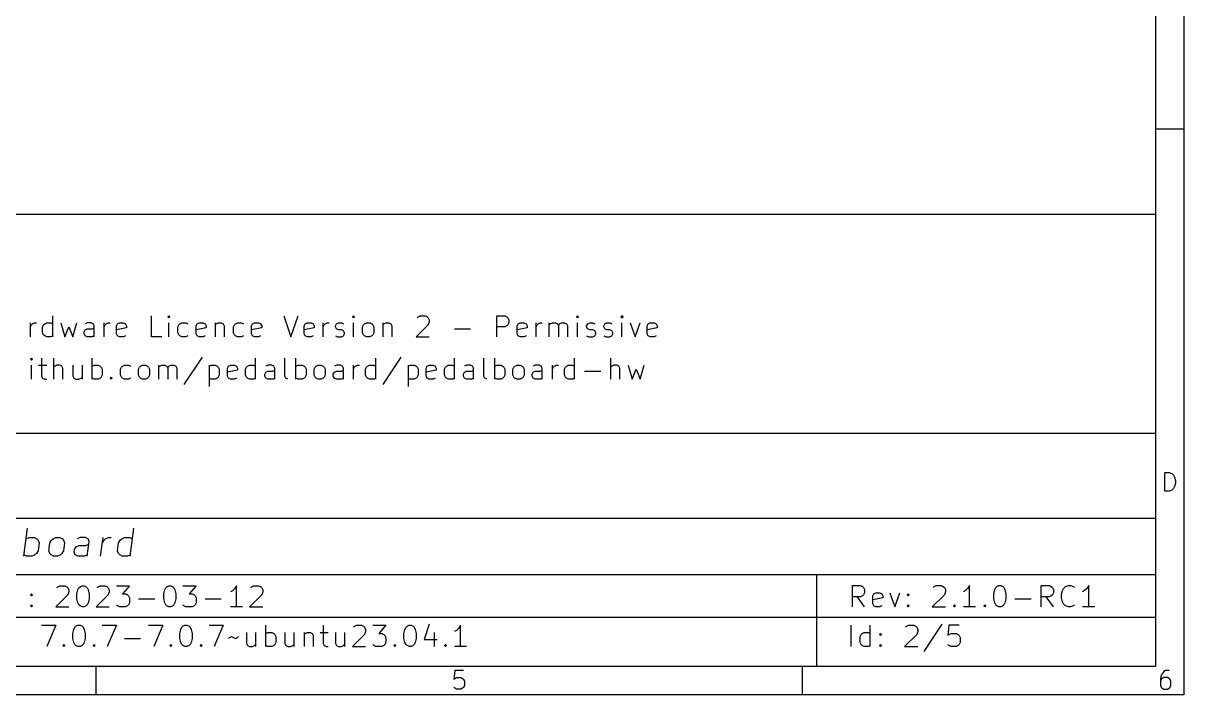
# Model space of a CAD drawing. Extents: x 0.4 to 11.3, y -7.9 to -0.4.
# Drawn here: x 8.066 to 11.299, y -7.874 to -6.004 of the extents above; entities that cross this region are included whole.
import ezdxf

# ---------------------------------------------------------------- set-up
doc = ezdxf.new("R2010")
doc.units = 0
doc.header["$MEASUREMENT"] = 0
doc.layers.add('RED2', color=1, linetype='CONTINUOUS')

msp = doc.modelspace()

# ---------------------------------------------------------------- linework, layer by layer
at = {"layer": 'RED2', "linetype": 'CONTINUOUS'}
for p, q in [((11.2993, -0.393701), (11.2993, -7.8743)), ((11.2206, -0.472441), (11.2206, -7.79556)), ((11.2993, -6.29921), (11.2206, -6.29921)), ((6.96859, -6.53572), (11.2206, -6.53572)), ((11.2206, -6.53572), (11.2206, -7.79556)), ((8.14794, -6.87769), (8.14794, -6.81863)), ((8.42353, -6.87769), (8.42353, -6.81863)), ((8.47134, -6.81863), (8.46853, -6.82144)), ((8.46853, -6.82144), (8.47134, -6.82426)), ((8.47415, -6.82144), (8.47134, -6.81863)), ((8.47134, -6.81863), (8.47134, -6.82426)), ((8.47134, -6.82426), (8.47415, -6.82144)), ((8.79192, -6.81863), (8.81161, -6.87769)), ((8.81161, -6.87769), (8.83129, -6.81863)), ((8.98596, -6.81863), (8.98315, -6.82144)), ((8.98315, -6.82144), (8.98596, -6.82426)), ((8.98877, -6.82144), (8.98596, -6.81863)), ((8.98596, -6.81863), (8.98596, -6.82426)), ((8.98596, -6.82426), (8.98877, -6.82144)), ((9.16313, -6.82426), (9.16594, -6.82144)), ((9.16594, -6.82144), (9.17156, -6.81863)), ((9.17156, -6.81863), (9.18562, -6.81863)), ((9.18562, -6.81863), (9.19125, -6.82144)), ((9.19125, -6.82144), (9.19406, -6.82426)), ((9.38529, -6.87769), (9.38529, -6.81863)), ((9.38529, -6.81863), (9.40778, -6.81863)), ((9.40778, -6.81863), (9.41341, -6.82144)), ((9.41341, -6.82144), (9.41622, -6.82426)), ((9.61026, -6.81863), (9.60745, -6.82144)), ((9.60745, -6.82144), (9.61026, -6.82426)), ((9.61307, -6.82144), (9.61026, -6.81863)), ((9.61026, -6.81863), (9.61026, -6.82426)), ((9.61026, -6.82426), (9.61307, -6.82144)), ((9.734, -6.81863), (9.73119, -6.82144)), ((9.73119, -6.82144), (9.734, -6.82426)), ((9.73681, -6.82144), (9.734, -6.81863)), ((9.734, -6.81863), (9.734, -6.82426)), ((9.734, -6.82426), (9.73681, -6.82144)), ((8.08607, -6.87769), (8.08607, -6.83832)), ((8.08607, -6.84957), (8.08889, -6.84394)), ((8.08889, -6.84394), (8.0917, -6.84113)), ((8.0917, -6.84113), (8.09732, -6.83832)), ((8.09732, -6.83832), (8.10295, -6.83832)), ((8.11982, -6.84957), (8.12263, -6.84394)), ((8.11982, -6.86644), (8.11982, -6.84957)), ((8.12263, -6.84394), (8.12544, -6.84113)), ((8.12544, -6.84113), (8.13107, -6.83832)), ((8.13107, -6.83832), (8.14232, -6.83832)), ((8.14232, -6.83832), (8.14794, -6.84113)), ((8.17044, -6.83832), (8.18169, -6.87769)), ((8.18169, -6.87769), (8.19294, -6.84957)), ((8.19294, -6.84957), (8.20419, -6.87769)), ((8.20419, -6.87769), (8.21543, -6.83832)), ((8.24356, -6.83832), (8.23793, -6.84113)), ((8.23793, -6.858), (8.24356, -6.85519)), ((8.2548, -6.83832), (8.24356, -6.83832)), ((8.24356, -6.85519), (8.25761, -6.85519)), ((8.26043, -6.84113), (8.2548, -6.83832)), ((8.25761, -6.85519), (8.26324, -6.85238)), ((8.26324, -6.84676), (8.26043, -6.84113)), ((8.26324, -6.87769), (8.26324, -6.84676)), ((8.29136, -6.87769), (8.29136, -6.83832)), ((8.29136, -6.84957), (8.29417, -6.84394)), ((8.29417, -6.84394), (8.29698, -6.84113)), ((8.29698, -6.84113), (8.30261, -6.83832)), ((8.30261, -6.83832), (8.30823, -6.83832)), ((8.32511, -6.84676), (8.32792, -6.84113)), ((8.32511, -6.86925), (8.32511, -6.84676)), ((8.35323, -6.85238), (8.32511, -6.858)), ((8.32792, -6.84113), (8.33354, -6.83832)), ((8.33354, -6.83832), (8.34479, -6.83832)), ((8.34479, -6.83832), (8.35041, -6.84113)), ((8.35041, -6.84113), (8.35323, -6.84676)), ((8.35323, -6.84676), (8.35323, -6.85238)), ((8.47134, -6.87769), (8.47134, -6.83832)), ((8.49665, -6.84957), (8.49946, -6.84394)), ((8.49665, -6.86644), (8.49665, -6.84957)), ((8.49946, -6.84394), (8.50227, -6.84113)), ((8.50227, -6.84113), (8.5079, -6.83832)), ((8.5079, -6.83832), (8.51915, -6.83832)), ((8.51915, -6.83832), (8.52477, -6.84113)), ((8.54727, -6.84676), (8.55008, -6.84113)), ((8.54727, -6.86925), (8.54727, -6.84676)), ((8.57539, -6.85238), (8.54727, -6.858)), ((8.55008, -6.84113), (8.5557, -6.83832)), ((8.5557, -6.83832), (8.56695, -6.83832)), ((8.56695, -6.83832), (8.57257, -6.84113)), ((8.57257, -6.84113), (8.57539, -6.84676)), ((8.57539, -6.84676), (8.57539, -6.85238)), ((8.6007, -6.83832), (8.6007, -6.87769)), ((8.6007, -6.84394), (8.60351, -6.84113)), ((8.60351, -6.84113), (8.60913, -6.83832)), ((8.60913, -6.83832), (8.61757, -6.83832)), ((8.61757, -6.83832), (8.62319, -6.84113)), ((8.62319, -6.84113), (8.62601, -6.84676)), ((8.62601, -6.84676), (8.62601, -6.87769)), ((8.65131, -6.84957), (8.65413, -6.84394)), ((8.65131, -6.86644), (8.65131, -6.84957)), ((8.65413, -6.84394), (8.65694, -6.84113)), ((8.65694, -6.84113), (8.66256, -6.83832)), ((8.66256, -6.83832), (8.67381, -6.83832)), ((8.67381, -6.83832), (8.67944, -6.84113)), ((8.70193, -6.84676), (8.70474, -6.84113)), ((8.70193, -6.86925), (8.70193, -6.84676)), ((8.73006, -6.85238), (8.70193, -6.858)), ((8.70474, -6.84113), (8.71037, -6.83832)), ((8.71037, -6.83832), (8.72162, -6.83832)), ((8.72162, -6.83832), (8.72724, -6.84113)), ((8.72724, -6.84113), (8.73006, -6.84676)), ((8.73006, -6.84676), (8.73006, -6.85238)), ((8.84817, -6.84676), (8.85098, -6.84113)), ((8.84817, -6.86925), (8.84817, -6.84676)), ((8.87629, -6.85238), (8.84817, -6.858)), ((8.85098, -6.84113), (8.8566, -6.83832)), ((8.8566, -6.83832), (8.86785, -6.83832)), ((8.86785, -6.83832), (8.87347, -6.84113)), ((8.87347, -6.84113), (8.87629, -6.84676)), ((8.87629, -6.84676), (8.87629, -6.85238)), ((8.90159, -6.87769), (8.90159, -6.83832)), ((8.90159, -6.84957), (8.90441, -6.84394)), ((8.90441, -6.84394), (8.90722, -6.84113)), ((8.90722, -6.84113), (8.91284, -6.83832)), ((8.91284, -6.83832), (8.91847, -6.83832)), ((8.93534, -6.84676), (8.93815, -6.84113)), ((8.93534, -6.84957), (8.93534, -6.84676)), ((8.93815, -6.85519), (8.93534, -6.84957)), ((8.93815, -6.84113), (8.94378, -6.83832)), ((8.94378, -6.858), (8.93815, -6.85519)), ((8.94378, -6.83832), (8.95221, -6.83832)), ((8.95221, -6.83832), (8.95784, -6.84113)), ((8.98596, -6.87769), (8.98596, -6.83832)), ((9.01127, -6.84957), (9.01408, -6.84394)), ((9.01127, -6.86644), (9.01127, -6.84957)), ((9.01408, -6.84394), (9.01689, -6.84113)), ((9.01689, -6.84113), (9.02252, -6.83832)), ((9.02252, -6.83832), (9.03096, -6.83832)), ((9.03096, -6.83832), (9.03658, -6.84113)), ((9.03658, -6.84113), (9.03939, -6.84394)), ((9.03939, -6.84394), (9.0422, -6.84957)), ((9.0422, -6.84957), (9.0422, -6.86644)), ((9.06751, -6.83832), (9.06751, -6.87769)), ((9.06751, -6.84394), (9.07032, -6.84113)), ((9.07032, -6.84113), (9.07595, -6.83832)), ((9.07595, -6.83832), (9.08439, -6.83832)), ((9.08439, -6.83832), (9.09001, -6.84113)), ((9.09001, -6.84113), (9.09282, -6.84676)), ((9.09282, -6.84676), (9.09282, -6.87769)), ((9.19406, -6.84394), (9.16031, -6.87769)), ((9.19406, -6.82426), (9.19687, -6.82988)), ((9.19687, -6.83551), (9.19406, -6.84394)), ((9.19687, -6.82988), (9.19687, -6.83551)), ((9.26718, -6.85519), (9.31217, -6.85519)), ((9.40778, -6.84957), (9.38529, -6.84957)), ((9.41341, -6.84676), (9.40778, -6.84957)), ((9.41622, -6.84394), (9.41341, -6.84676)), ((9.41622, -6.82426), (9.41903, -6.82988)), ((9.41903, -6.83832), (9.41622, -6.84394)), ((9.41903, -6.82988), (9.41903, -6.83832)), ((9.44153, -6.84676), (9.44434, -6.84113)), ((9.44153, -6.86925), (9.44153, -6.84676)), ((9.46965, -6.85238), (9.44153, -6.858)), ((9.44434, -6.84113), (9.44997, -6.83832)), ((9.44997, -6.83832), (9.46122, -6.83832)), ((9.46122, -6.83832), (9.46684, -6.84113)), ((9.46684, -6.84113), (9.46965, -6.84676)), ((9.46965, -6.84676), (9.46965, -6.85238)), ((9.49496, -6.87769), (9.49496, -6.83832)), ((9.49496, -6.84957), (9.49777, -6.84394)), ((9.49777, -6.84394), (9.50059, -6.84113)), ((9.50059, -6.84113), (9.50621, -6.83832)), ((9.50621, -6.83832), (9.51183, -6.83832)), ((9.53152, -6.87769), (9.53152, -6.83832)), ((9.53152, -6.84394), (9.53433, -6.84113)), ((9.53433, -6.84113), (9.53996, -6.83832)), ((9.53996, -6.83832), (9.54839, -6.83832)), ((9.54839, -6.83832), (9.55402, -6.84113)), ((9.55402, -6.84113), (9.55683, -6.84676)), ((9.55683, -6.84676), (9.55964, -6.84113)), ((9.55683, -6.84676), (9.55683, -6.87769)), ((9.55964, -6.84113), (9.56526, -6.83832)), ((9.56526, -6.83832), (9.5737, -6.83832)), ((9.5737, -6.83832), (9.57933, -6.84113)), ((9.57933, -6.84113), (9.58214, -6.84676)), ((9.58214, -6.84676), (9.58214, -6.87769)), ((9.61026, -6.87769), (9.61026, -6.83832)), ((9.63557, -6.84676), (9.63838, -6.84113)), ((9.63557, -6.84957), (9.63557, -6.84676)), ((9.63838, -6.85519), (9.63557, -6.84957)), ((9.63838, -6.84113), (9.64401, -6.83832)), ((9.64401, -6.858), (9.63838, -6.85519)), ((9.64401, -6.83832), (9.65244, -6.83832)), ((9.65244, -6.83832), (9.65807, -6.84113)), ((9.68338, -6.84676), (9.68619, -6.84113)), ((9.68338, -6.84957), (9.68338, -6.84676)), ((9.68619, -6.85519), (9.68338, -6.84957)), ((9.68619, -6.84113), (9.69181, -6.83832)), ((9.69181, -6.858), (9.68619, -6.85519)), ((9.69181, -6.83832), (9.70025, -6.83832)), ((9.70025, -6.83832), (9.70587, -6.84113)), ((9.734, -6.87769), (9.734, -6.83832)), ((9.75649, -6.83832), (9.77056, -6.87769)), ((9.77056, -6.87769), (9.78461, -6.83832)), ((9.8043, -6.84676), (9.80711, -6.84113)), ((9.8043, -6.86925), (9.8043, -6.84676)), ((9.83243, -6.85238), (9.8043, -6.858)), ((9.80711, -6.84113), (9.81274, -6.83832)), ((9.81274, -6.83832), (9.82399, -6.83832)), ((9.82399, -6.83832), (9.82961, -6.84113)), ((9.82961, -6.84113), (9.83243, -6.84676)), ((9.83243, -6.84676), (9.83243, -6.85238)), ((8.12263, -6.87206), (8.11982, -6.86644)), ((8.12544, -6.87488), (8.12263, -6.87206)), ((8.13107, -6.87769), (8.12544, -6.87488)), ((8.14232, -6.87769), (8.13107, -6.87769)), ((8.14794, -6.87488), (8.14232, -6.87769)), ((8.23512, -6.86363), (8.23793, -6.858)), ((8.23512, -6.86925), (8.23512, -6.86363)), ((8.23793, -6.87488), (8.23512, -6.86925)), ((8.24356, -6.87769), (8.23793, -6.87488)), ((8.25761, -6.87769), (8.24356, -6.87769)), ((8.26324, -6.87488), (8.25761, -6.87769)), ((8.32792, -6.87488), (8.32511, -6.86925)), ((8.33354, -6.87769), (8.32792, -6.87488)), ((8.34479, -6.87769), (8.33354, -6.87769)), ((8.35041, -6.87488), (8.34479, -6.87769)), ((8.45165, -6.87769), (8.42353, -6.87769)), ((8.49946, -6.87206), (8.49665, -6.86644)), ((8.50227, -6.87488), (8.49946, -6.87206)), ((8.5079, -6.87769), (8.50227, -6.87488)), ((8.51915, -6.87769), (8.5079, -6.87769)), ((8.52477, -6.87488), (8.51915, -6.87769)), ((8.55008, -6.87488), (8.54727, -6.86925)), ((8.5557, -6.87769), (8.55008, -6.87488)), ((8.56695, -6.87769), (8.5557, -6.87769)), ((8.57257, -6.87488), (8.56695, -6.87769)), ((8.65413, -6.87206), (8.65131, -6.86644)), ((8.65694, -6.87488), (8.65413, -6.87206)), ((8.66256, -6.87769), (8.65694, -6.87488)), ((8.67381, -6.87769), (8.66256, -6.87769)), ((8.67944, -6.87488), (8.67381, -6.87769)), ((8.70474, -6.87488), (8.70193, -6.86925)), ((8.71037, -6.87769), (8.70474, -6.87488)), ((8.72162, -6.87769), (8.71037, -6.87769)), ((8.72724, -6.87488), (8.72162, -6.87769)), ((8.85098, -6.87488), (8.84817, -6.86925)), ((8.8566, -6.87769), (8.85098, -6.87488)), ((8.86785, -6.87769), (8.8566, -6.87769)), ((8.87347, -6.87488), (8.86785, -6.87769)), ((8.93534, -6.87488), (8.94096, -6.87769)), ((8.94096, -6.87769), (8.95221, -6.87769)), ((8.95221, -6.858), (8.94378, -6.858)), ((8.95784, -6.86081), (8.95221, -6.858)), ((8.95221, -6.87769), (8.95784, -6.87488)), ((8.96065, -6.86644), (8.95784, -6.86081)), ((8.95784, -6.87488), (8.96065, -6.86925)), ((8.96065, -6.86925), (8.96065, -6.86644)), ((9.01408, -6.87206), (9.01127, -6.86644)), ((9.01689, -6.87488), (9.01408, -6.87206)), ((9.02252, -6.87769), (9.01689, -6.87488)), ((9.03096, -6.87769), (9.02252, -6.87769)), ((9.03658, -6.87488), (9.03096, -6.87769)), ((9.03939, -6.87206), (9.03658, -6.87488)), ((9.0422, -6.86644), (9.03939, -6.87206)), ((9.16031, -6.87769), (9.19687, -6.87769)), ((9.44434, -6.87488), (9.44153, -6.86925)), ((9.44997, -6.87769), (9.44434, -6.87488)), ((9.46122, -6.87769), (9.44997, -6.87769)), ((9.46684, -6.87488), (9.46122, -6.87769)), ((9.63557, -6.87488), (9.64119, -6.87769)), ((9.64119, -6.87769), (9.65244, -6.87769)), ((9.65244, -6.858), (9.64401, -6.858)), ((9.65807, -6.86081), (9.65244, -6.858)), ((9.65244, -6.87769), (9.65807, -6.87488)), ((9.66088, -6.86644), (9.65807, -6.86081)), ((9.65807, -6.87488), (9.66088, -6.86925)), ((9.66088, -6.86925), (9.66088, -6.86644)), ((9.68338, -6.87488), (9.689, -6.87769)), ((9.689, -6.87769), (9.70025, -6.87769)), ((9.70025, -6.858), (9.69181, -6.858)), ((9.70587, -6.86081), (9.70025, -6.858)), ((9.70025, -6.87769), (9.70587, -6.87488)), ((9.70869, -6.86644), (9.70587, -6.86081)), ((9.70587, -6.87488), (9.70869, -6.86925)), ((9.70869, -6.86925), (9.70869, -6.86644)), ((9.80711, -6.87488), (9.8043, -6.86925)), ((9.81274, -6.87769), (9.80711, -6.87488)), ((9.82399, -6.87769), (9.81274, -6.87769)), ((9.82961, -6.87488), (9.82399, -6.87769)), ((8.08888, -6.93674), (8.08607, -6.93956)), ((8.08607, -6.93956), (8.08888, -6.94237)), ((8.09169, -6.93956), (8.08888, -6.93674)), ((8.08888, -6.93674), (8.08888, -6.94237)), ((8.08888, -6.94237), (8.09169, -6.93956)), ((8.117, -6.93674), (8.117, -6.98736)), ((8.15075, -6.9958), (8.15075, -6.93674)), ((8.25761, -6.9958), (8.25761, -6.93674)), ((8.56413, -6.93393), (8.51351, -7.00986)), ((8.71317, -6.9958), (8.71317, -6.93674)), ((8.79472, -6.98736), (8.79472, -6.93674)), ((8.82565, -6.9958), (8.82565, -6.93674)), ((9.04781, -6.9958), (9.04781, -6.93674)), ((9.11811, -6.93393), (9.06749, -7.00986)), ((9.26715, -6.9958), (9.26715, -6.93674)), ((9.3487, -6.98736), (9.3487, -6.93674)), ((9.37963, -6.9958), (9.37963, -6.93674)), ((9.60179, -6.9958), (9.60179, -6.93674)), ((9.70302, -6.9958), (9.70302, -6.93674)), ((8.08888, -6.9958), (8.08888, -6.95643)), ((8.10857, -6.95643), (8.13106, -6.95643)), ((8.15356, -6.95924), (8.15075, -6.96205)), ((8.15919, -6.95643), (8.15356, -6.95924)), ((8.16762, -6.95643), (8.15919, -6.95643)), ((8.17324, -6.95924), (8.16762, -6.95643)), ((8.17606, -6.96487), (8.17324, -6.95924)), ((8.17606, -6.9958), (8.17606, -6.96487)), ((8.20418, -6.95643), (8.20418, -6.98736)), ((8.22949, -6.95643), (8.22949, -6.9958)), ((8.25761, -6.95924), (8.26323, -6.95643)), ((8.26323, -6.95643), (8.27448, -6.95643)), ((8.27448, -6.95643), (8.2801, -6.95924)), ((8.2801, -6.95924), (8.28292, -6.96205)), ((8.28292, -6.96205), (8.28573, -6.96768)), ((8.28573, -6.98455), (8.28292, -6.99017)), ((8.28573, -6.96768), (8.28573, -6.98455)), ((8.33635, -6.96768), (8.33916, -6.96205)), ((8.33635, -6.98455), (8.33635, -6.96768)), ((8.33916, -6.99017), (8.33635, -6.98455)), ((8.33916, -6.96205), (8.34197, -6.95924)), ((8.34197, -6.95924), (8.34759, -6.95643)), ((8.34759, -6.95643), (8.35884, -6.95643)), ((8.35884, -6.95643), (8.36447, -6.95924)), ((8.38696, -6.96768), (8.38978, -6.96205)), ((8.38696, -6.98455), (8.38696, -6.96768)), ((8.38978, -6.99017), (8.38696, -6.98455)), ((8.38978, -6.96205), (8.39259, -6.95924)), ((8.39259, -6.95924), (8.39821, -6.95643)), ((8.39821, -6.95643), (8.40665, -6.95643)), ((8.40665, -6.95643), (8.41227, -6.95924)), ((8.41227, -6.95924), (8.41509, -6.96205)), ((8.41509, -6.96205), (8.4179, -6.96768)), ((8.4179, -6.98455), (8.41509, -6.99017)), ((8.4179, -6.96768), (8.4179, -6.98455)), ((8.4432, -6.9958), (8.4432, -6.95643)), ((8.4432, -6.96205), (8.44602, -6.95924)), ((8.44602, -6.95924), (8.45164, -6.95643)), ((8.45164, -6.95643), (8.46008, -6.95643)), ((8.46008, -6.95643), (8.4657, -6.95924)), ((8.4657, -6.95924), (8.46852, -6.96487)), ((8.46852, -6.96487), (8.47133, -6.95924)), ((8.46852, -6.96487), (8.46852, -6.9958)), ((8.47133, -6.95924), (8.47695, -6.95643)), ((8.47695, -6.95643), (8.48539, -6.95643)), ((8.48539, -6.95643), (8.49101, -6.95924)), ((8.49101, -6.95924), (8.49382, -6.96487)), ((8.49382, -6.96487), (8.49382, -6.9958)), ((8.58381, -6.95643), (8.58381, -7.01548)), ((8.58381, -6.95924), (8.58944, -6.95643)), ((8.58944, -6.95643), (8.60069, -6.95643)), ((8.60069, -6.95643), (8.60631, -6.95924)), ((8.60631, -6.95924), (8.60912, -6.96205)), ((8.60912, -6.96205), (8.61193, -6.96768)), ((8.61193, -6.98455), (8.60912, -6.99017)), ((8.61193, -6.96768), (8.61193, -6.98455)), ((8.63443, -6.96487), (8.63724, -6.95924)), ((8.63443, -6.98736), (8.63443, -6.96487)), ((8.66255, -6.97049), (8.63443, -6.97611)), ((8.63724, -6.95924), (8.64287, -6.95643)), ((8.64287, -6.95643), (8.65411, -6.95643)), ((8.65411, -6.95643), (8.65974, -6.95924)), ((8.65974, -6.95924), (8.66255, -6.96487)), ((8.66255, -6.96487), (8.66255, -6.97049)), ((8.68505, -6.96768), (8.68786, -6.96205)), ((8.68505, -6.98455), (8.68505, -6.96768)), ((8.68786, -6.99017), (8.68505, -6.98455)), ((8.68786, -6.96205), (8.69067, -6.95924)), ((8.69067, -6.95924), (8.6963, -6.95643)), ((8.6963, -6.95643), (8.70754, -6.95643)), ((8.70754, -6.95643), (8.71317, -6.95924)), ((8.73848, -6.98174), (8.74129, -6.97611)), ((8.73848, -6.98736), (8.73848, -6.98174)), ((8.74691, -6.95643), (8.74129, -6.95924)), ((8.74129, -6.97611), (8.74691, -6.9733)), ((8.75816, -6.95643), (8.74691, -6.95643)), ((8.74691, -6.9733), (8.76097, -6.9733)), ((8.76378, -6.95924), (8.75816, -6.95643)), ((8.76097, -6.9733), (8.7666, -6.97049)), ((8.7666, -6.96487), (8.76378, -6.95924)), ((8.7666, -6.9958), (8.7666, -6.96487)), ((8.82565, -6.95924), (8.83128, -6.95643)), ((8.83128, -6.95643), (8.84252, -6.95643)), ((8.84252, -6.95643), (8.84815, -6.95924)), ((8.84815, -6.95924), (8.85096, -6.96205)), ((8.85096, -6.96205), (8.85377, -6.96768)), ((8.85377, -6.98455), (8.85096, -6.99017)), ((8.85377, -6.96768), (8.85377, -6.98455)), ((8.87627, -6.96768), (8.87908, -6.96205)), ((8.87627, -6.98455), (8.87627, -6.96768)), ((8.87908, -6.99017), (8.87627, -6.98455)), ((8.87908, -6.96205), (8.88189, -6.95924)), ((8.88189, -6.95924), (8.88752, -6.95643)), ((8.88752, -6.95643), (8.89595, -6.95643)), ((8.89595, -6.95643), (8.90157, -6.95924)), ((8.90157, -6.95924), (8.90439, -6.96205)), ((8.90439, -6.96205), (8.9072, -6.96768)), ((8.9072, -6.98455), (8.90439, -6.99017)), ((8.9072, -6.96768), (8.9072, -6.98455)), ((8.9297, -6.98174), (8.93251, -6.97611)), ((8.9297, -6.98736), (8.9297, -6.98174)), ((8.93813, -6.95643), (8.93251, -6.95924)), ((8.93251, -6.97611), (8.93813, -6.9733)), ((8.94938, -6.95643), (8.93813, -6.95643)), ((8.93813, -6.9733), (8.95219, -6.9733)), ((8.955, -6.95924), (8.94938, -6.95643)), ((8.95219, -6.9733), (8.95782, -6.97049)), ((8.95782, -6.96487), (8.955, -6.95924)), ((8.95782, -6.9958), (8.95782, -6.96487)), ((8.98594, -6.9958), (8.98594, -6.95643)), ((8.98594, -6.96768), (8.98875, -6.96205)), ((8.98875, -6.96205), (8.99156, -6.95924)), ((8.99156, -6.95924), (8.99719, -6.95643)), ((8.99719, -6.95643), (9.00281, -6.95643)), ((9.01969, -6.96768), (9.0225, -6.96205)), ((9.01969, -6.98455), (9.01969, -6.96768)), ((9.0225, -6.99017), (9.01969, -6.98455)), ((9.0225, -6.96205), (9.02531, -6.95924)), ((9.02531, -6.95924), (9.03093, -6.95643)), ((9.03093, -6.95643), (9.04218, -6.95643)), ((9.04218, -6.95643), (9.04781, -6.95924)), ((9.13779, -6.95643), (9.13779, -7.01548)), ((9.13779, -6.95924), (9.14342, -6.95643)), ((9.14342, -6.95643), (9.15467, -6.95643)), ((9.15467, -6.95643), (9.16029, -6.95924)), ((9.16029, -6.95924), (9.1631, -6.96205)), ((9.1631, -6.96205), (9.16591, -6.96768)), ((9.16591, -6.98455), (9.1631, -6.99017)), ((9.16591, -6.96768), (9.16591, -6.98455)), ((9.18841, -6.96487), (9.19122, -6.95924)), ((9.18841, -6.98736), (9.18841, -6.96487)), ((9.21653, -6.97049), (9.18841, -6.97611)), ((9.19122, -6.95924), (9.19685, -6.95643)), ((9.19685, -6.95643), (9.20809, -6.95643)), ((9.20809, -6.95643), (9.21372, -6.95924)), ((9.21372, -6.95924), (9.21653, -6.96487)), ((9.21653, -6.96487), (9.21653, -6.97049)), ((9.23903, -6.96768), (9.24184, -6.96205)), ((9.23903, -6.98455), (9.23903, -6.96768)), ((9.24184, -6.99017), (9.23903, -6.98455)), ((9.24184, -6.96205), (9.24465, -6.95924)), ((9.24465, -6.95924), (9.25028, -6.95643)), ((9.25028, -6.95643), (9.26152, -6.95643)), ((9.26152, -6.95643), (9.26715, -6.95924)), ((9.29246, -6.98174), (9.29527, -6.97611)), ((9.29246, -6.98736), (9.29246, -6.98174)), ((9.30089, -6.95643), (9.29527, -6.95924)), ((9.29527, -6.97611), (9.30089, -6.9733)), ((9.31214, -6.95643), (9.30089, -6.95643)), ((9.30089, -6.9733), (9.31495, -6.9733)), ((9.31776, -6.95924), (9.31214, -6.95643)), ((9.31495, -6.9733), (9.32058, -6.97049)), ((9.32058, -6.96487), (9.31776, -6.95924)), ((9.32058, -6.9958), (9.32058, -6.96487)), ((9.37963, -6.95924), (9.38526, -6.95643)), ((9.38526, -6.95643), (9.3965, -6.95643)), ((9.3965, -6.95643), (9.40213, -6.95924)), ((9.40213, -6.95924), (9.40494, -6.96205)), ((9.40494, -6.96205), (9.40775, -6.96768)), ((9.40775, -6.98455), (9.40494, -6.99017)), ((9.40775, -6.96768), (9.40775, -6.98455)), ((9.43025, -6.96768), (9.43306, -6.96205)), ((9.43025, -6.98455), (9.43025, -6.96768)), ((9.43306, -6.99017), (9.43025, -6.98455)), ((9.43306, -6.96205), (9.43587, -6.95924)), ((9.43587, -6.95924), (9.4415, -6.95643)), ((9.4415, -6.95643), (9.44993, -6.95643)), ((9.44993, -6.95643), (9.45556, -6.95924)), ((9.45556, -6.95924), (9.45837, -6.96205)), ((9.45837, -6.96205), (9.46118, -6.96768)), ((9.46118, -6.98455), (9.45837, -6.99017)), ((9.46118, -6.96768), (9.46118, -6.98455)), ((9.48368, -6.98174), (9.48649, -6.97611)), ((9.48368, -6.98736), (9.48368, -6.98174)), ((9.49211, -6.95643), (9.48649, -6.95924)), ((9.48649, -6.97611), (9.49211, -6.9733)), ((9.50336, -6.95643), (9.49211, -6.95643)), ((9.49211, -6.9733), (9.50617, -6.9733)), ((9.50898, -6.95924), (9.50336, -6.95643)), ((9.50617, -6.9733), (9.5118, -6.97049)), ((9.5118, -6.96487), (9.50898, -6.95924)), ((9.5118, -6.9958), (9.5118, -6.96487)), ((9.53992, -6.9958), (9.53992, -6.95643)), ((9.53992, -6.96768), (9.54273, -6.96205)), ((9.54273, -6.96205), (9.54554, -6.95924)), ((9.54554, -6.95924), (9.55117, -6.95643)), ((9.55117, -6.95643), (9.55679, -6.95643)), ((9.57367, -6.96768), (9.57648, -6.96205)), ((9.57367, -6.98455), (9.57367, -6.96768)), ((9.57648, -6.99017), (9.57367, -6.98455)), ((9.57648, -6.96205), (9.57929, -6.95924)), ((9.57929, -6.95924), (9.58491, -6.95643)), ((9.58491, -6.95643), (9.59616, -6.95643)), ((9.59616, -6.95643), (9.60179, -6.95924)), ((9.62991, -6.9733), (9.6749, -6.9733)), ((9.70583, -6.95924), (9.70302, -6.96205)), ((9.71146, -6.95643), (9.70583, -6.95924)), ((9.71989, -6.95643), (9.71146, -6.95643)), ((9.72552, -6.95924), (9.71989, -6.95643)), ((9.72833, -6.96487), (9.72552, -6.95924)), ((9.72833, -6.9958), (9.72833, -6.96487)), ((9.75082, -6.95643), (9.76207, -6.9958)), ((9.76207, -6.9958), (9.77332, -6.96768)), ((9.77332, -6.96768), (9.78457, -6.9958)), ((9.78457, -6.9958), (9.79582, -6.95643)), ((8.117, -6.98736), (8.11981, -6.99299)), ((8.11981, -6.99299), (8.12544, -6.9958)), ((8.12544, -6.9958), (8.13106, -6.9958)), ((8.20418, -6.98736), (8.20699, -6.99299)), ((8.20699, -6.99299), (8.21261, -6.9958)), ((8.21261, -6.9958), (8.22105, -6.9958)), ((8.22105, -6.9958), (8.22667, -6.99299)), ((8.22667, -6.99299), (8.22949, -6.99017)), ((8.26323, -6.9958), (8.25761, -6.99299)), ((8.27448, -6.9958), (8.26323, -6.9958)), ((8.2801, -6.99299), (8.27448, -6.9958)), ((8.28292, -6.99017), (8.2801, -6.99299)), ((8.30822, -6.99299), (8.31104, -6.99017)), ((8.31104, -6.9958), (8.30822, -6.99299)), ((8.31104, -6.99017), (8.31385, -6.99299)), ((8.31104, -6.99017), (8.31104, -6.9958)), ((8.31385, -6.99299), (8.31104, -6.9958)), ((8.34197, -6.99299), (8.33916, -6.99017)), ((8.34759, -6.9958), (8.34197, -6.99299)), ((8.35884, -6.9958), (8.34759, -6.9958)), ((8.36447, -6.99299), (8.35884, -6.9958)), ((8.39259, -6.99299), (8.38978, -6.99017)), ((8.39821, -6.9958), (8.39259, -6.99299)), ((8.40665, -6.9958), (8.39821, -6.9958)), ((8.41227, -6.99299), (8.40665, -6.9958)), ((8.41509, -6.99017), (8.41227, -6.99299)), ((8.58944, -6.9958), (8.58381, -6.99299)), ((8.60069, -6.9958), (8.58944, -6.9958)), ((8.60631, -6.99299), (8.60069, -6.9958)), ((8.60912, -6.99017), (8.60631, -6.99299)), ((8.63724, -6.99299), (8.63443, -6.98736)), ((8.64287, -6.9958), (8.63724, -6.99299)), ((8.65411, -6.9958), (8.64287, -6.9958)), ((8.65974, -6.99299), (8.65411, -6.9958)), ((8.69067, -6.99299), (8.68786, -6.99017)), ((8.6963, -6.9958), (8.69067, -6.99299)), ((8.70754, -6.9958), (8.6963, -6.9958)), ((8.71317, -6.99299), (8.70754, -6.9958)), ((8.74129, -6.99299), (8.73848, -6.98736)), ((8.74691, -6.9958), (8.74129, -6.99299)), ((8.76097, -6.9958), (8.74691, -6.9958)), ((8.7666, -6.99299), (8.76097, -6.9958)), ((8.79753, -6.99299), (8.79472, -6.98736)), ((8.80315, -6.9958), (8.79753, -6.99299)), ((8.83128, -6.9958), (8.82565, -6.99299)), ((8.84252, -6.9958), (8.83128, -6.9958)), ((8.84815, -6.99299), (8.84252, -6.9958)), ((8.85096, -6.99017), (8.84815, -6.99299)), ((8.88189, -6.99299), (8.87908, -6.99017)), ((8.88752, -6.9958), (8.88189, -6.99299)), ((8.89595, -6.9958), (8.88752, -6.9958)), ((8.90157, -6.99299), (8.89595, -6.9958)), ((8.90439, -6.99017), (8.90157, -6.99299)), ((8.93251, -6.99299), (8.9297, -6.98736)), ((8.93813, -6.9958), (8.93251, -6.99299)), ((8.95219, -6.9958), (8.93813, -6.9958)), ((8.95782, -6.99299), (8.95219, -6.9958)), ((9.02531, -6.99299), (9.0225, -6.99017)), ((9.03093, -6.9958), (9.02531, -6.99299)), ((9.04218, -6.9958), (9.03093, -6.9958)), ((9.04781, -6.99299), (9.04218, -6.9958)), ((9.14342, -6.9958), (9.13779, -6.99299)), ((9.15467, -6.9958), (9.14342, -6.9958)), ((9.16029, -6.99299), (9.15467, -6.9958)), ((9.1631, -6.99017), (9.16029, -6.99299)), ((9.19122, -6.99299), (9.18841, -6.98736)), ((9.19685, -6.9958), (9.19122, -6.99299)), ((9.20809, -6.9958), (9.19685, -6.9958)), ((9.21372, -6.99299), (9.20809, -6.9958)), ((9.24465, -6.99299), (9.24184, -6.99017)), ((9.25028, -6.9958), (9.24465, -6.99299)), ((9.26152, -6.9958), (9.25028, -6.9958)), ((9.26715, -6.99299), (9.26152, -6.9958)), ((9.29527, -6.99299), (9.29246, -6.98736)), ((9.30089, -6.9958), (9.29527, -6.99299)), ((9.31495, -6.9958), (9.30089, -6.9958)), ((9.32058, -6.99299), (9.31495, -6.9958)), ((9.35151, -6.99299), (9.3487, -6.98736)), ((9.35713, -6.9958), (9.35151, -6.99299)), ((9.38526, -6.9958), (9.37963, -6.99299)), ((9.3965, -6.9958), (9.38526, -6.9958)), ((9.40213, -6.99299), (9.3965, -6.9958)), ((9.40494, -6.99017), (9.40213, -6.99299)), ((9.43587, -6.99299), (9.43306, -6.99017)), ((9.4415, -6.9958), (9.43587, -6.99299)), ((9.44993, -6.9958), (9.4415, -6.9958)), ((9.45556, -6.99299), (9.44993, -6.9958)), ((9.45837, -6.99017), (9.45556, -6.99299)), ((9.48649, -6.99299), (9.48368, -6.98736)), ((9.49211, -6.9958), (9.48649, -6.99299)), ((9.50617, -6.9958), (9.49211, -6.9958)), ((9.5118, -6.99299), (9.50617, -6.9958)), ((9.57929, -6.99299), (9.57648, -6.99017)), ((9.58491, -6.9958), (9.57929, -6.99299)), ((9.59616, -6.9958), (9.58491, -6.9958)), ((9.60179, -6.99299), (9.59616, -6.9958)), ((6.96859, -7.14595), (11.2206, -7.14595)), ((11.2465, -7.30684), (11.2465, -7.25566)), ((11.2465, -7.25566), (11.2587, -7.25566)), ((11.2587, -7.25566), (11.266, -7.25809)), ((11.266, -7.25809), (11.2709, -7.26297)), ((11.2709, -7.26297), (11.2733, -7.26784)), ((11.2733, -7.26784), (11.2758, -7.27759)), ((11.2587, -7.30684), (11.2465, -7.30684)), ((11.266, -7.3044), (11.2587, -7.30684)), ((11.2709, -7.29952), (11.266, -7.3044)), ((11.2733, -7.29465), (11.2709, -7.29952)), ((11.2758, -7.2849), (11.2733, -7.29465)), ((11.2758, -7.27759), (11.2758, -7.2849)), ((6.96859, -7.38217), (11.2206, -7.38217)), ((8.06771, -7.48865), (8.07756, -7.40991)), ((8.07381, -7.4399), (8.08178, -7.43615)), ((8.08178, -7.43615), (8.09677, -7.43615)), ((8.09677, -7.43615), (8.1038, -7.4399)), ((8.1488, -7.4399), (8.15676, -7.43615)), ((8.15676, -7.43615), (8.16801, -7.43615)), ((8.16801, -7.43615), (8.17504, -7.4399)), ((8.22426, -7.43615), (8.21629, -7.4399)), ((8.23925, -7.43615), (8.22426, -7.43615)), ((8.24628, -7.4399), (8.23925, -7.43615)), ((8.28143, -7.48865), (8.288, -7.43615)), ((8.29503, -7.4399), (8.303, -7.43615)), ((8.303, -7.43615), (8.31049, -7.43615)), ((8.34002, -7.4399), (8.34799, -7.43615)), ((8.34799, -7.43615), (8.36299, -7.43615)), ((8.36299, -7.43615), (8.37002, -7.4399)), ((8.36393, -7.48865), (8.37377, -7.40991)), ((8.1038, -7.4399), (8.10708, -7.44365)), ((8.10708, -7.44365), (8.1099, -7.45115)), ((8.1099, -7.45115), (8.10708, -7.47365)), ((8.13708, -7.47365), (8.13989, -7.45115)), ((8.13989, -7.45115), (8.14458, -7.44365)), ((8.14458, -7.44365), (8.1488, -7.4399)), ((8.17504, -7.4399), (8.17832, -7.44365)), ((8.17832, -7.44365), (8.18114, -7.45115)), ((8.18114, -7.45115), (8.17832, -7.47365)), ((8.20879, -7.4699), (8.21348, -7.4624)), ((8.21348, -7.4624), (8.22144, -7.45865)), ((8.22144, -7.45865), (8.24019, -7.45865)), ((8.24019, -7.45865), (8.24816, -7.4549)), ((8.24394, -7.48865), (8.24909, -7.4474)), ((8.24909, -7.4474), (8.24628, -7.4399)), ((8.28612, -7.45115), (8.29081, -7.44365)), ((8.29081, -7.44365), (8.29503, -7.4399)), ((8.3283, -7.47365), (8.33111, -7.45115)), ((8.33111, -7.45115), (8.3358, -7.44365)), ((8.3358, -7.44365), (8.34002, -7.4399)), ((8.07521, -7.48865), (8.06818, -7.4849)), ((8.09021, -7.48865), (8.07521, -7.48865)), ((8.09818, -7.4849), (8.09021, -7.48865)), ((8.1024, -7.48115), (8.09818, -7.4849)), ((8.10708, -7.47365), (8.1024, -7.48115)), ((8.13989, -7.48115), (8.13708, -7.47365)), ((8.14317, -7.4849), (8.13989, -7.48115)), ((8.1502, -7.48865), (8.14317, -7.4849)), ((8.16145, -7.48865), (8.1502, -7.48865)), ((8.16942, -7.4849), (8.16145, -7.48865)), ((8.17364, -7.48115), (8.16942, -7.4849)), ((8.17832, -7.47365), (8.17364, -7.48115)), ((8.20785, -7.4774), (8.20879, -7.4699)), ((8.21066, -7.4849), (8.20785, -7.4774)), ((8.21769, -7.48865), (8.21066, -7.4849)), ((8.23644, -7.48865), (8.21769, -7.48865)), ((8.24441, -7.4849), (8.23644, -7.48865)), ((8.33111, -7.48115), (8.3283, -7.47365)), ((8.3344, -7.4849), (8.33111, -7.48115)), ((8.34143, -7.48865), (8.3344, -7.4849)), ((8.35643, -7.48865), (8.34143, -7.48865)), ((8.36439, -7.4849), (8.35643, -7.48865)), ((6.96859, -7.53965), (11.2206, -7.53965)), ((10.2757, -7.53965), (10.2757, -7.79556)), ((8.08608, -7.59591), (8.08889, -7.5931)), ((8.08889, -7.59872), (8.08608, -7.59591)), ((8.08889, -7.5931), (8.0917, -7.59591)), ((8.08889, -7.5931), (8.08889, -7.59872)), ((8.0917, -7.59591), (8.08889, -7.59872)), ((8.19013, -7.59591), (8.15638, -7.62966)), ((8.1592, -7.57622), (8.16201, -7.57341)), ((8.16201, -7.57341), (8.16763, -7.5706)), ((8.16763, -7.5706), (8.18169, -7.5706)), ((8.18169, -7.5706), (8.18732, -7.57341)), ((8.18732, -7.57341), (8.19013, -7.57622)), ((8.19013, -7.57622), (8.19294, -7.58185)), ((8.19294, -7.58748), (8.19013, -7.59591)), ((8.19294, -7.58185), (8.19294, -7.58748)), ((8.21544, -7.5931), (8.21825, -7.58185)), ((8.21544, -7.60716), (8.21544, -7.5931)), ((8.21825, -7.58185), (8.22106, -7.57622)), ((8.22106, -7.57622), (8.22388, -7.57341)), ((8.22388, -7.57341), (8.2295, -7.5706)), ((8.2295, -7.5706), (8.23513, -7.5706)), ((8.23513, -7.5706), (8.24075, -7.57341)), ((8.24075, -7.57341), (8.24356, -7.57622)), ((8.24356, -7.57622), (8.24637, -7.58185)), ((8.24637, -7.58185), (8.24919, -7.5931)), ((8.24919, -7.5931), (8.24919, -7.60716)), ((8.30262, -7.59591), (8.26887, -7.62966)), ((8.27169, -7.57622), (8.2745, -7.57341)), ((8.2745, -7.57341), (8.28012, -7.5706)), ((8.28012, -7.5706), (8.29418, -7.5706)), ((8.29418, -7.5706), (8.29981, -7.57341)), ((8.29981, -7.57341), (8.30262, -7.57622)), ((8.30262, -7.57622), (8.30543, -7.58185)), ((8.30543, -7.58748), (8.30262, -7.59591)), ((8.30543, -7.58185), (8.30543, -7.58748)), ((8.32511, -7.5706), (8.36167, -7.5706)), ((8.36167, -7.5706), (8.34199, -7.5931)), ((8.34199, -7.5931), (8.35043, -7.5931)), ((8.35043, -7.5931), (8.35605, -7.59591)), ((8.35605, -7.59591), (8.35886, -7.59872)), ((8.35886, -7.59872), (8.36167, -7.60435)), ((8.45729, -7.5931), (8.4601, -7.58185)), ((8.45729, -7.60716), (8.45729, -7.5931)), ((8.4601, -7.58185), (8.46291, -7.57622)), ((8.46291, -7.57622), (8.46572, -7.57341)), ((8.46572, -7.57341), (8.47135, -7.5706)), ((8.47135, -7.5706), (8.47697, -7.5706)), ((8.47697, -7.5706), (8.48259, -7.57341)), ((8.48259, -7.57341), (8.48541, -7.57622)), ((8.48541, -7.57622), (8.48822, -7.58185)), ((8.48822, -7.58185), (8.49103, -7.5931)), ((8.49103, -7.5931), (8.49103, -7.60716)), ((8.51072, -7.5706), (8.54728, -7.5706)), ((8.54728, -7.5706), (8.52759, -7.5931)), ((8.52759, -7.5931), (8.53603, -7.5931)), ((8.53603, -7.5931), (8.54165, -7.59591)), ((8.54165, -7.59591), (8.54446, -7.59872)), ((8.54446, -7.59872), (8.54728, -7.60435)), ((8.64851, -7.58466), (8.64289, -7.58748)), ((8.65414, -7.57904), (8.64851, -7.58466)), ((8.65976, -7.5706), (8.65414, -7.57904)), ((8.65976, -7.62966), (8.65976, -7.5706)), ((8.73007, -7.59591), (8.69632, -7.62966)), ((8.69913, -7.57622), (8.70194, -7.57341)), ((8.70194, -7.57341), (8.70757, -7.5706)), ((8.70757, -7.5706), (8.72163, -7.5706)), ((8.72163, -7.5706), (8.72726, -7.57341)), ((8.72726, -7.57341), (8.73007, -7.57622)), ((8.73007, -7.57622), (8.73288, -7.58185)), ((8.73288, -7.58748), (8.73007, -7.59591)), ((8.73288, -7.58185), (8.73288, -7.58748)), ((10.3762, -7.62935), (10.3762, -7.5703)), ((10.3762, -7.5703), (10.3987, -7.5703)), ((10.3987, -7.5703), (10.4044, -7.57311)), ((10.4044, -7.59842), (10.3987, -7.60123)), ((10.4044, -7.57311), (10.4072, -7.57592)), ((10.4072, -7.5956), (10.4044, -7.59842)), ((10.4072, -7.57592), (10.41, -7.58154)), ((10.41, -7.58998), (10.4072, -7.5956)), ((10.41, -7.58154), (10.41, -7.58998)), ((10.4325, -7.59842), (10.4353, -7.59279)), ((10.4325, -7.62091), (10.4325, -7.59842)), ((10.4353, -7.59279), (10.4409, -7.58998)), ((10.4409, -7.58998), (10.4522, -7.58998)), ((10.4522, -7.58998), (10.4578, -7.59279)), ((10.4578, -7.59279), (10.4606, -7.59842)), ((10.4606, -7.59842), (10.4606, -7.60404)), ((10.4803, -7.58998), (10.4944, -7.62935)), ((10.4944, -7.62935), (10.5084, -7.58998)), ((10.5281, -7.5956), (10.5309, -7.59279)), ((10.5309, -7.59842), (10.5281, -7.5956)), ((10.5309, -7.59279), (10.5337, -7.5956)), ((10.5309, -7.59279), (10.5309, -7.59842)), ((10.5337, -7.5956), (10.5309, -7.59842)), ((10.6322, -7.5956), (10.5984, -7.62935)), ((10.6012, -7.57592), (10.604, -7.57311)), ((10.604, -7.57311), (10.6097, -7.5703)), ((10.6097, -7.5703), (10.6237, -7.5703)), ((10.6237, -7.5703), (10.6293, -7.57311)), ((10.6293, -7.57311), (10.6322, -7.57592)), ((10.6322, -7.57592), (10.635, -7.58154)), ((10.635, -7.58717), (10.6322, -7.5956)), ((10.635, -7.58154), (10.635, -7.58717)), ((10.6912, -7.58435), (10.6856, -7.58717)), ((10.6968, -7.57873), (10.6912, -7.58435)), ((10.7025, -7.5703), (10.6968, -7.57873)), ((10.7025, -7.62935), (10.7025, -7.5703)), ((10.77, -7.59279), (10.7728, -7.58154)), ((10.77, -7.60685), (10.77, -7.59279)), ((10.7728, -7.58154), (10.7756, -7.57592)), ((10.7756, -7.57592), (10.7784, -7.57311)), ((10.7784, -7.57311), (10.784, -7.5703)), ((10.784, -7.5703), (10.7896, -7.5703)), ((10.7896, -7.5703), (10.7953, -7.57311)), ((10.7953, -7.57311), (10.7981, -7.57592)), ((10.7981, -7.57592), (10.8009, -7.58154)), ((10.8009, -7.58154), (10.8037, -7.59279)), ((10.8037, -7.59279), (10.8037, -7.60685)), ((10.9021, -7.62935), (10.9021, -7.5703)), ((10.9021, -7.5703), (10.9246, -7.5703)), ((10.9246, -7.5703), (10.9302, -7.57311)), ((10.9302, -7.59842), (10.9246, -7.60123)), ((10.9302, -7.57311), (10.9331, -7.57592)), ((10.9331, -7.5956), (10.9302, -7.59842)), ((10.9331, -7.57592), (10.9359, -7.58154)), ((10.9359, -7.58998), (10.9331, -7.5956)), ((10.9359, -7.58154), (10.9359, -7.58998)), ((10.9584, -7.5956), (10.9612, -7.58435)), ((10.9584, -7.60404), (10.9584, -7.5956)), ((10.9612, -7.58435), (10.964, -7.57873)), ((10.964, -7.57873), (10.9696, -7.57311)), ((10.9696, -7.57311), (10.9781, -7.5703)), ((10.9781, -7.5703), (10.9837, -7.5703)), ((10.9837, -7.5703), (10.9921, -7.57311)), ((10.9921, -7.57311), (10.9949, -7.57592)), ((11.023, -7.58435), (11.0174, -7.58717)), ((11.0287, -7.57873), (11.023, -7.58435)), ((11.0343, -7.5703), (11.0287, -7.57873)), ((11.0343, -7.62935), (11.0343, -7.5703)), ((8.08608, -7.62685), (8.08889, -7.62403)), ((8.08889, -7.62966), (8.08608, -7.62685)), ((8.08889, -7.62403), (8.0917, -7.62685)), ((8.08889, -7.62403), (8.08889, -7.62966)), ((8.0917, -7.62685), (8.08889, -7.62966)), ((8.15638, -7.62966), (8.19294, -7.62966)), ((8.21825, -7.61841), (8.21544, -7.60716)), ((8.22106, -7.62403), (8.21825, -7.61841)), ((8.22388, -7.62685), (8.22106, -7.62403)), ((8.2295, -7.62966), (8.22388, -7.62685)), ((8.23513, -7.62966), (8.2295, -7.62966)), ((8.24075, -7.62685), (8.23513, -7.62966)), ((8.24356, -7.62403), (8.24075, -7.62685)), ((8.24637, -7.61841), (8.24356, -7.62403)), ((8.24919, -7.60716), (8.24637, -7.61841)), ((8.26887, -7.62966), (8.30543, -7.62966)), ((8.32793, -7.62685), (8.32511, -7.62403)), ((8.33355, -7.62966), (8.32793, -7.62685)), ((8.35043, -7.62966), (8.33355, -7.62966)), ((8.35605, -7.62685), (8.35043, -7.62966)), ((8.35886, -7.62403), (8.35605, -7.62685)), ((8.36167, -7.61841), (8.35886, -7.62403)), ((8.36167, -7.60435), (8.36167, -7.61841)), ((8.38698, -7.60716), (8.43198, -7.60716)), ((8.4601, -7.61841), (8.45729, -7.60716)), ((8.46291, -7.62403), (8.4601, -7.61841)), ((8.46572, -7.62685), (8.46291, -7.62403)), ((8.47135, -7.62966), (8.46572, -7.62685)), ((8.47697, -7.62966), (8.47135, -7.62966)), ((8.48259, -7.62685), (8.47697, -7.62966)), ((8.48541, -7.62403), (8.48259, -7.62685)), ((8.48822, -7.61841), (8.48541, -7.62403)), ((8.49103, -7.60716), (8.48822, -7.61841)), ((8.51353, -7.62685), (8.51072, -7.62403)), ((8.51915, -7.62966), (8.51353, -7.62685)), ((8.53603, -7.62966), (8.51915, -7.62966)), ((8.54165, -7.62685), (8.53603, -7.62966)), ((8.54446, -7.62403), (8.54165, -7.62685)), ((8.54728, -7.61841), (8.54446, -7.62403)), ((8.54728, -7.60435), (8.54728, -7.61841)), ((8.57259, -7.60716), (8.61758, -7.60716)), ((8.67663, -7.62966), (8.64289, -7.62966)), ((8.69632, -7.62966), (8.73288, -7.62966)), ((10.3987, -7.60123), (10.3762, -7.60123)), ((10.41, -7.62935), (10.3903, -7.60123)), ((10.4606, -7.60404), (10.4325, -7.60967)), ((10.4353, -7.62654), (10.4325, -7.62091)), ((10.4409, -7.62935), (10.4353, -7.62654)), ((10.4522, -7.62935), (10.4409, -7.62935)), ((10.4578, -7.62654), (10.4522, -7.62935)), ((10.5281, -7.62654), (10.5309, -7.62372)), ((10.5309, -7.62935), (10.5281, -7.62654)), ((10.5309, -7.62372), (10.5337, -7.62654)), ((10.5309, -7.62372), (10.5309, -7.62935)), ((10.5337, -7.62654), (10.5309, -7.62935)), ((10.5984, -7.62935), (10.635, -7.62935)), ((10.6575, -7.62654), (10.6603, -7.62372)), ((10.6603, -7.62935), (10.6575, -7.62654)), ((10.6603, -7.62372), (10.6631, -7.62654)), ((10.6603, -7.62372), (10.6603, -7.62935)), ((10.6631, -7.62654), (10.6603, -7.62935)), ((10.7193, -7.62935), (10.6856, -7.62935)), ((10.7418, -7.62654), (10.7446, -7.62372)), ((10.7446, -7.62935), (10.7418, -7.62654)), ((10.7446, -7.62372), (10.7475, -7.62654)), ((10.7446, -7.62372), (10.7446, -7.62935)), ((10.7475, -7.62654), (10.7446, -7.62935)), ((10.7728, -7.6181), (10.77, -7.60685)), ((10.7756, -7.62372), (10.7728, -7.6181)), ((10.7784, -7.62654), (10.7756, -7.62372)), ((10.784, -7.62935), (10.7784, -7.62654)), ((10.7896, -7.62935), (10.784, -7.62935)), ((10.7953, -7.62654), (10.7896, -7.62935)), ((10.7981, -7.62372), (10.7953, -7.62654)), ((10.8009, -7.6181), (10.7981, -7.62372)), ((10.8037, -7.60685), (10.8009, -7.6181)), ((10.829, -7.60685), (10.874, -7.60685)), ((10.9246, -7.60123), (10.9021, -7.60123)), ((10.9359, -7.62935), (10.9162, -7.60123)), ((10.9612, -7.61529), (10.9584, -7.60404)), ((10.964, -7.62091), (10.9612, -7.61529)), ((10.9696, -7.62654), (10.964, -7.62091)), ((10.9781, -7.62935), (10.9696, -7.62654)), ((10.9837, -7.62935), (10.9781, -7.62935)), ((10.9921, -7.62654), (10.9837, -7.62935)), ((10.9949, -7.62372), (10.9921, -7.62654)), ((11.0512, -7.62935), (11.0174, -7.62935)), ((6.96859, -7.65776), (11.2206, -7.65776)), ((8.11701, -7.68084), (8.15638, -7.68084)), ((8.15638, -7.68084), (8.13107, -7.73989)), ((8.20419, -7.70333), (8.207, -7.69209)), ((8.207, -7.69209), (8.20981, -7.68646)), ((8.20981, -7.68646), (8.21263, -7.68365)), ((8.21263, -7.68365), (8.21825, -7.68084)), ((8.21825, -7.68084), (8.22388, -7.68084)), ((8.22388, -7.68084), (8.2295, -7.68365)), ((8.2295, -7.68365), (8.23231, -7.68646)), ((8.23231, -7.68646), (8.23513, -7.69209)), ((8.23513, -7.69209), (8.23794, -7.70333)), ((8.28574, -7.68084), (8.32511, -7.68084)), ((8.32511, -7.68084), (8.29981, -7.73989)), ((8.4151, -7.68084), (8.45447, -7.68084)), ((8.45447, -7.68084), (8.42917, -7.73989)), ((8.50228, -7.70333), (8.50509, -7.69209)), ((8.50509, -7.69209), (8.50791, -7.68646)), ((8.50791, -7.68646), (8.51072, -7.68365)), ((8.51072, -7.68365), (8.51634, -7.68084)), ((8.51634, -7.68084), (8.52197, -7.68084)), ((8.52197, -7.68084), (8.52759, -7.68365)), ((8.52759, -7.68365), (8.53041, -7.68646)), ((8.53041, -7.68646), (8.53322, -7.69209)), ((8.53322, -7.69209), (8.53603, -7.70333)), ((8.58383, -7.68084), (8.6232, -7.68084)), ((8.6232, -7.68084), (8.5979, -7.73989)), ((8.74131, -7.73989), (8.74131, -7.68084)), ((8.9016, -7.68084), (8.9016, -7.73146)), ((8.98596, -7.68646), (8.98878, -7.68365)), ((8.98878, -7.68365), (8.9944, -7.68084)), ((8.9944, -7.68084), (9.00846, -7.68084)), ((9.00846, -7.68084), (9.01409, -7.68365)), ((9.01409, -7.68365), (9.0169, -7.68646)), ((9.0169, -7.68646), (9.01971, -7.69209)), ((9.01971, -7.69209), (9.01971, -7.69771)), ((9.03939, -7.68084), (9.07595, -7.68084)), ((9.07595, -7.68084), (9.05627, -7.70333)), ((9.12657, -7.70333), (9.12939, -7.69209)), ((9.12939, -7.69209), (9.1322, -7.68646)), ((9.1322, -7.68646), (9.13501, -7.68365)), ((9.13501, -7.68365), (9.14063, -7.68084)), ((9.14063, -7.68084), (9.14626, -7.68084)), ((9.14626, -7.68084), (9.15188, -7.68365)), ((9.15188, -7.68365), (9.1547, -7.68646)), ((9.1547, -7.68646), (9.15751, -7.69209)), ((9.15751, -7.69209), (9.16032, -7.70333)), ((9.19688, -7.67803), (9.18282, -7.72021)), ((9.27281, -7.6949), (9.26719, -7.69771)), ((9.27843, -7.68928), (9.27281, -7.6949)), ((9.28406, -7.68084), (9.27843, -7.68928)), ((9.28406, -7.73989), (9.28406, -7.68084)), ((10.3724, -7.73989), (10.3724, -7.68084)), ((10.4258, -7.73989), (10.4258, -7.68084)), ((10.5242, -7.68646), (10.527, -7.68365)), ((10.527, -7.68365), (10.5327, -7.68084)), ((10.5327, -7.68084), (10.5467, -7.68084)), ((10.5467, -7.68084), (10.5523, -7.68365)), ((10.5523, -7.68365), (10.5551, -7.68646)), ((10.5551, -7.68646), (10.558, -7.69209)), ((10.558, -7.69209), (10.558, -7.69771)), ((10.6255, -7.67803), (10.5748, -7.75395)), ((10.6451, -7.68084), (10.6423, -7.70896)), ((10.6733, -7.68084), (10.6451, -7.68084)), ((8.20419, -7.7174), (8.20419, -7.70333)), ((8.207, -7.72865), (8.20419, -7.7174)), ((8.23794, -7.7174), (8.23513, -7.72865)), ((8.23794, -7.70333), (8.23794, -7.7174)), ((8.34761, -7.7174), (8.39261, -7.7174)), ((8.50228, -7.7174), (8.50228, -7.70333)), ((8.50509, -7.72865), (8.50228, -7.7174)), ((8.53603, -7.7174), (8.53322, -7.72865)), ((8.53603, -7.70333), (8.53603, -7.7174)), ((8.63727, -7.7174), (8.64008, -7.71458)), ((8.64008, -7.71458), (8.6457, -7.71177)), ((8.6457, -7.71177), (8.65695, -7.7174)), ((8.65695, -7.7174), (8.66258, -7.71458)), ((8.66258, -7.71458), (8.66539, -7.71177)), ((8.68789, -7.70052), (8.68789, -7.73146)), ((8.7132, -7.70052), (8.7132, -7.73989)), ((8.74131, -7.70333), (8.74694, -7.70052)), ((8.74694, -7.70052), (8.75819, -7.70052)), ((8.75819, -7.70052), (8.76381, -7.70333)), ((8.76381, -7.70333), (8.76663, -7.70615)), ((8.76663, -7.70615), (8.76944, -7.71177)), ((8.76944, -7.71177), (8.76944, -7.72865)), ((8.79474, -7.70052), (8.79474, -7.73146)), ((8.82006, -7.70052), (8.82006, -7.73989)), ((8.84817, -7.70052), (8.84817, -7.73989)), ((8.84817, -7.70615), (8.85098, -7.70333)), ((8.85098, -7.70333), (8.85661, -7.70052)), ((8.85661, -7.70052), (8.86505, -7.70052)), ((8.86505, -7.70052), (8.87067, -7.70333)), ((8.87067, -7.70333), (8.87348, -7.70896)), ((8.87348, -7.70896), (8.87348, -7.73989)), ((8.89317, -7.70052), (8.91566, -7.70052)), ((8.93535, -7.70052), (8.93535, -7.73146)), ((8.96066, -7.70052), (8.96066, -7.73989)), ((9.0169, -7.70615), (8.98315, -7.73989)), ((9.01971, -7.69771), (9.0169, -7.70615)), ((9.05627, -7.70333), (9.0647, -7.70333)), ((9.0647, -7.70333), (9.07033, -7.70615)), ((9.07033, -7.70615), (9.07314, -7.70896)), ((9.07314, -7.70896), (9.07595, -7.71458)), ((9.07595, -7.71458), (9.07595, -7.72865)), ((9.12657, -7.7174), (9.12657, -7.70333)), ((9.12939, -7.72865), (9.12657, -7.7174)), ((9.16032, -7.7174), (9.15751, -7.72865)), ((9.16032, -7.70333), (9.16032, -7.7174)), ((9.18282, -7.72021), (9.21937, -7.72021)), ((9.21094, -7.70052), (9.21094, -7.73989)), ((10.3977, -7.71177), (10.4005, -7.70615)), ((10.3977, -7.72865), (10.3977, -7.71177)), ((10.4005, -7.70615), (10.4033, -7.70333)), ((10.4033, -7.70333), (10.4089, -7.70052)), ((10.4089, -7.70052), (10.4202, -7.70052)), ((10.4202, -7.70052), (10.4258, -7.70333)), ((10.4511, -7.70615), (10.4539, -7.70333)), ((10.4539, -7.70896), (10.4511, -7.70615)), ((10.4539, -7.70333), (10.4567, -7.70615)), ((10.4539, -7.70333), (10.4539, -7.70896)), ((10.4567, -7.70615), (10.4539, -7.70896)), ((10.5551, -7.70615), (10.5214, -7.73989)), ((10.558, -7.69771), (10.5551, -7.70615)), ((10.6423, -7.70896), (10.6451, -7.70615)), ((10.6451, -7.70615), (10.6508, -7.70333)), ((10.6508, -7.70333), (10.6648, -7.70333)), ((10.6648, -7.70333), (10.6704, -7.70615)), ((10.6704, -7.70615), (10.6733, -7.70896)), ((10.6733, -7.70896), (10.6761, -7.71458)), ((10.6761, -7.71458), (10.6761, -7.72865)), ((8.17607, -7.73708), (8.17888, -7.73427)), ((8.17888, -7.73989), (8.17607, -7.73708)), ((8.17888, -7.73427), (8.18169, -7.73708)), ((8.17888, -7.73427), (8.17888, -7.73989)), ((8.18169, -7.73708), (8.17888, -7.73989)), ((8.20981, -7.73427), (8.207, -7.72865)), ((8.21263, -7.73708), (8.20981, -7.73427)), ((8.21825, -7.73989), (8.21263, -7.73708)), ((8.22388, -7.73989), (8.21825, -7.73989)), ((8.2295, -7.73708), (8.22388, -7.73989)), ((8.23231, -7.73427), (8.2295, -7.73708)), ((8.23513, -7.72865), (8.23231, -7.73427)), ((8.26044, -7.73708), (8.26325, -7.73427)), ((8.26325, -7.73989), (8.26044, -7.73708)), ((8.26325, -7.73427), (8.26606, -7.73708)), ((8.26325, -7.73427), (8.26325, -7.73989)), ((8.26606, -7.73708), (8.26325, -7.73989)), ((8.47416, -7.73708), (8.47697, -7.73427)), ((8.47697, -7.73989), (8.47416, -7.73708)), ((8.47697, -7.73427), (8.47978, -7.73708)), ((8.47697, -7.73427), (8.47697, -7.73989)), ((8.47978, -7.73708), (8.47697, -7.73989)), ((8.50791, -7.73427), (8.50509, -7.72865)), ((8.51072, -7.73708), (8.50791, -7.73427)), ((8.51634, -7.73989), (8.51072, -7.73708)), ((8.52197, -7.73989), (8.51634, -7.73989)), ((8.52759, -7.73708), (8.52197, -7.73989)), ((8.53041, -7.73427), (8.52759, -7.73708)), ((8.53322, -7.72865), (8.53041, -7.73427)), ((8.55853, -7.73708), (8.56134, -7.73427)), ((8.56134, -7.73989), (8.55853, -7.73708)), ((8.56134, -7.73427), (8.56415, -7.73708)), ((8.56134, -7.73427), (8.56134, -7.73989)), ((8.56415, -7.73708), (8.56134, -7.73989)), ((8.68789, -7.73146), (8.6907, -7.73708)), ((8.6907, -7.73708), (8.69632, -7.73989)), ((8.69632, -7.73989), (8.70476, -7.73989)), ((8.70476, -7.73989), (8.71038, -7.73708)), ((8.71038, -7.73708), (8.7132, -7.73427)), ((8.74694, -7.73989), (8.74131, -7.73708)), ((8.75819, -7.73989), (8.74694, -7.73989)), ((8.76381, -7.73708), (8.75819, -7.73989)), ((8.76663, -7.73427), (8.76381, -7.73708)), ((8.76944, -7.72865), (8.76663, -7.73427)), ((8.79474, -7.73146), (8.79756, -7.73708)), ((8.79756, -7.73708), (8.80318, -7.73989)), ((8.80318, -7.73989), (8.81162, -7.73989)), ((8.81162, -7.73989), (8.81724, -7.73708)), ((8.81724, -7.73708), (8.82006, -7.73427)), ((8.9016, -7.73146), (8.90441, -7.73708)), ((8.90441, -7.73708), (8.91004, -7.73989)), ((8.91004, -7.73989), (8.91566, -7.73989)), ((8.93535, -7.73146), (8.93816, -7.73708)), ((8.93816, -7.73708), (8.94378, -7.73989)), ((8.94378, -7.73989), (8.95222, -7.73989)), ((8.95222, -7.73989), (8.95784, -7.73708)), ((8.95784, -7.73708), (8.96066, -7.73427)), ((8.98315, -7.73989), (9.01971, -7.73989)), ((9.04221, -7.73708), (9.03939, -7.73427)), ((9.04783, -7.73989), (9.04221, -7.73708)), ((9.0647, -7.73989), (9.04783, -7.73989)), ((9.07033, -7.73708), (9.0647, -7.73989)), ((9.07314, -7.73427), (9.07033, -7.73708)), ((9.07595, -7.72865), (9.07314, -7.73427)), ((9.09845, -7.73708), (9.10126, -7.73427)), ((9.10126, -7.73989), (9.09845, -7.73708)), ((9.10126, -7.73427), (9.10407, -7.73708)), ((9.10126, -7.73427), (9.10126, -7.73989)), ((9.10407, -7.73708), (9.10126, -7.73989)), ((9.1322, -7.73427), (9.12939, -7.72865)), ((9.13501, -7.73708), (9.1322, -7.73427)), ((9.14063, -7.73989), (9.13501, -7.73708)), ((9.14626, -7.73989), (9.14063, -7.73989)), ((9.15188, -7.73708), (9.14626, -7.73989)), ((9.1547, -7.73427), (9.15188, -7.73708)), ((9.15751, -7.72865), (9.1547, -7.73427)), ((9.23906, -7.73708), (9.24187, -7.73427)), ((9.24187, -7.73989), (9.23906, -7.73708)), ((9.24187, -7.73427), (9.24469, -7.73708)), ((9.24187, -7.73427), (9.24187, -7.73989)), ((9.24469, -7.73708), (9.24187, -7.73989)), ((9.30093, -7.73989), (9.26719, -7.73989)), ((10.4005, -7.73427), (10.3977, -7.72865)), ((10.4033, -7.73708), (10.4005, -7.73427)), ((10.4089, -7.73989), (10.4033, -7.73708)), ((10.4202, -7.73989), (10.4089, -7.73989)), ((10.4258, -7.73708), (10.4202, -7.73989)), ((10.4511, -7.73708), (10.4539, -7.73427)), ((10.4539, -7.73989), (10.4511, -7.73708)), ((10.4539, -7.73427), (10.4567, -7.73708)), ((10.4539, -7.73427), (10.4539, -7.73989)), ((10.4567, -7.73708), (10.4539, -7.73989)), ((10.5214, -7.73989), (10.558, -7.73989)), ((10.6451, -7.73708), (10.6423, -7.73427)), ((10.6508, -7.73989), (10.6451, -7.73708)), ((10.6648, -7.73989), (10.6508, -7.73989)), ((10.6704, -7.73708), (10.6648, -7.73989)), ((10.6733, -7.73427), (10.6704, -7.73708)), ((10.6761, -7.72865), (10.6733, -7.73427)), ((11.2206, -7.79556), (0.472441, -7.79556)), ((11.2206, -7.79556), (6.96859, -7.79556)), ((8.26772, -7.79556), (8.26772, -7.8743)), ((9.26804, -7.80712), (9.2656, -7.83149)), ((9.29241, -7.80712), (9.26804, -7.80712)), ((10.2362, -7.79556), (10.2362, -7.8743)), ((11.2365, -7.81931), (11.2341, -7.82906)), ((11.2414, -7.812), (11.2365, -7.81931)), ((11.2439, -7.80956), (11.2414, -7.812)), ((11.2487, -7.80712), (11.2439, -7.80956)), ((11.2585, -7.80712), (11.2487, -7.80712)), ((9.2656, -7.83149), (9.26804, -7.82906)), ((9.26804, -7.85587), (9.2656, -7.85343)), ((9.26804, -7.82906), (9.27291, -7.82662)), ((9.27291, -7.8583), (9.26804, -7.85587)), ((9.27291, -7.82662), (9.28509, -7.82662)), ((9.28509, -7.82662), (9.28997, -7.82906)), ((9.28997, -7.85587), (9.28509, -7.8583)), ((9.28997, -7.82906), (9.29241, -7.83149)), ((9.29241, -7.85343), (9.28997, -7.85587)), ((9.29241, -7.83149), (9.29484, -7.83637)), ((9.29484, -7.84855), (9.29241, -7.85343)), ((9.29484, -7.83637), (9.29484, -7.84855)), ((11.2341, -7.82906), (11.2341, -7.84855)), ((11.2365, -7.83149), (11.2341, -7.83637)), ((11.2341, -7.84855), (11.2365, -7.85343)), ((11.239, -7.82906), (11.2365, -7.83149)), ((11.2365, -7.85343), (11.239, -7.85587)), ((11.2439, -7.82662), (11.239, -7.82906)), ((11.239, -7.85587), (11.2439, -7.8583)), ((11.2536, -7.82662), (11.2439, -7.82662)), ((11.2585, -7.82906), (11.2536, -7.82662)), ((11.2536, -7.8583), (11.2585, -7.85587)), ((11.2609, -7.83149), (11.2585, -7.82906)), ((11.2585, -7.85587), (11.2609, -7.85343)), ((11.2633, -7.83637), (11.2609, -7.83149)), ((11.2609, -7.85343), (11.2633, -7.84855)), ((11.2633, -7.84855), (11.2633, -7.83637)), ((11.2993, -7.8743), (0.393701, -7.8743)), ((9.28509, -7.8583), (9.27291, -7.8583)), ((11.2439, -7.8583), (11.2536, -7.8583))]:
    msp.add_line(p, q, dxfattribs=at)

doc.saveas('drawing.dxf')
